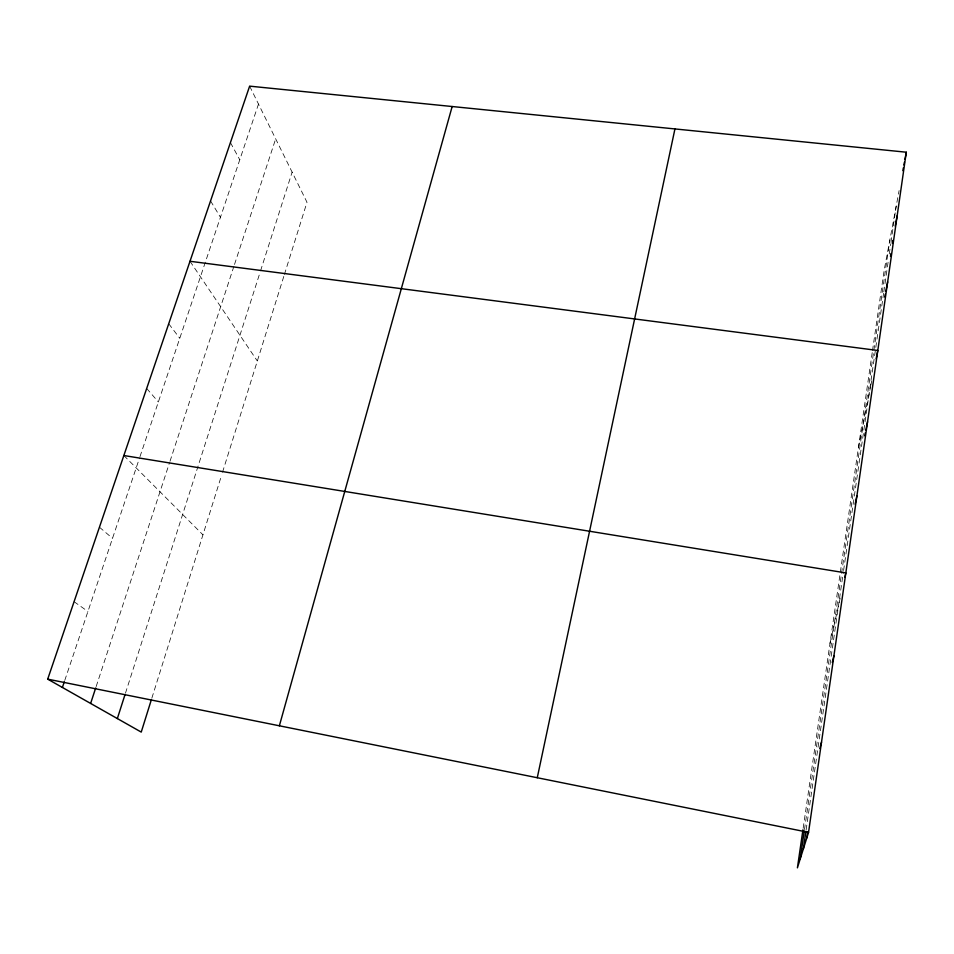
<?xml version="1.0" encoding="UTF-8"?>
<svg xmlns="http://www.w3.org/2000/svg" width="954" height="954" viewBox="0 0 954 954"><rect width="100%" height="100%" fill="white"/><g stroke="black" fill="none" stroke-linecap="round" stroke-linejoin="round"><path stroke-width="0.72" stroke-dasharray="4.77 3.58" d="M803.149 828.334L872.29 352.05M872.505 350.619L884.155 270.364L899.109 190.55M804.484 829.515L889.843 240.003M806.13 829.873L843.36 571.971M843.574 570.516L883.607 293.307M883.809 291.841L887.196 268.432M887.411 266.965L888.448 259.738M889.283 253.943L890.75 243.819M890.953 242.376L896.176 206.195M858.421 447.653L870.585 386.68M870.859 385.285L871.694 381.087M829.992 643.461L840.772 595.463M151.865 698.101L221.638 475.08M222.52 472.254L283.958 275.897M284.399 274.502L306.997 202.26L249.638 86.146M125.451 693.212L260.108 272.248M260.549 270.853L292.127 172.149M96.163 686.558L169.55 462.654M170.003 461.271L234.052 265.856M234.517 264.449L275.67 138.855M64.765 680.417L139.499 458.075M139.976 456.668L258.498 104.081M74.078 601.688L87.935 611.478M99.443 527.204L112.524 538.342M123.853 455.523L202.952 534.836M146.689 388.457L158.364 401.956M168.727 323.752L179.769 338.276M190.001 261.277L257.33 361.006M210.56 200.924L220.446 217.285M230.427 142.575L239.776 159.759"/><path stroke-width="1.43" d="M806.774 838.017L807.621 832.126M890.499 256.435L890.917 253.537M892.372 243.437L892.777 240.539M802.946 829.789L797.413 867.854L808.551 832.365L906.3 152.211L249.638 86.146L47.7 679.141L141.24 732.088L151.424 699.509M800.227 858.898L804.27 830.982M803.387 848.798L805.915 831.328M902.842 170.647L903.378 167.809M903.903 164.97L904.44 162.132M904.976 159.294L906.3 152.211M895.21 226.05L897.154 215.854M884.728 296.944L885.264 294.214M885.801 291.471L887.661 281.907M876.142 358.799L877.799 350.476L190.001 261.277M864.682 435.728L865.266 432.925M865.838 430.123L867.568 421.728M537.269 777.725L674.943 128.933M855.118 504.237L856.919 495.818M844.898 577.098L845.84 572.913L123.853 455.523M832.305 662.47L833.939 655.696M819.82 748.473L821.525 742.105M279.367 725.791L452.16 106.526M117.342 718.565L125.01 694.619M90.63 703.432L95.698 687.965M62.392 687.452L64.288 681.824M47.7 679.141L808.551 832.365"/></g></svg>
